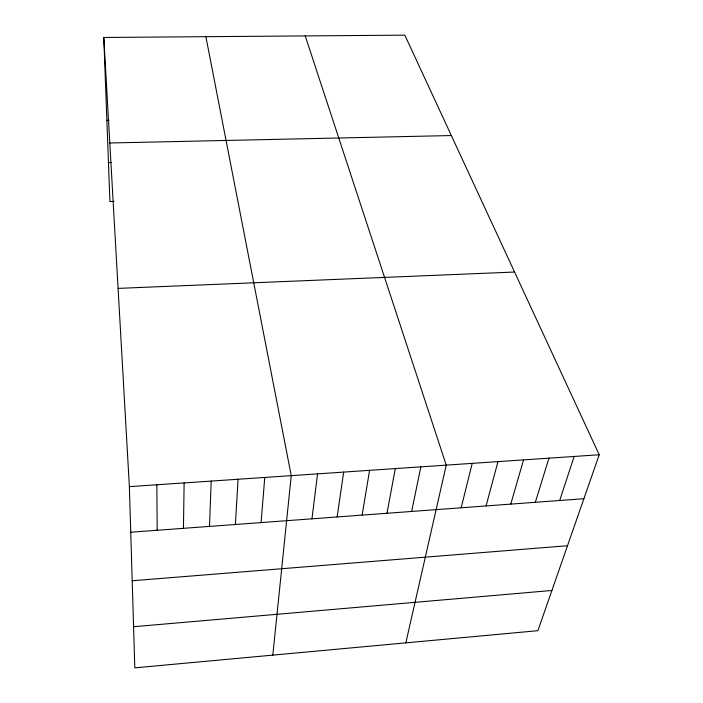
<?xml version="1.0" encoding="UTF-8"?>
<svg xmlns="http://www.w3.org/2000/svg" width="703" height="703" viewBox="0 0 703 703"><rect width="100%" height="100%" fill="white"/><g stroke="black" fill="none" stroke-linecap="round" stroke-linejoin="round"><path stroke-width="1.05" d="M183.439 528.331L184.124 482.917M209.503 526.398L211.199 481.08M235.391 524.491L238.071 479.261M261.094 522.584L264.759 477.451M272.817 655.126L291.244 475.65L205.882 36.679M311.965 518.823L317.545 473.866M337.141 516.96L343.653 472.091M362.142 515.106L369.576 470.333M386.975 513.269L395.314 468.585M411.633 511.45L420.869 466.854M405.824 642.867L446.238 465.131L305.225 35.915M461.177 507.786L472.196 463.374M486.063 505.94L497.97 461.625M510.773 504.113L523.55 459.885M535.317 502.294L548.955 458.163M559.685 500.492L574.166 456.449M599.211 454.753L537.892 630.688L134.809 667.85L129.378 486.634L103.789 37.47L404.831 35.15L599.211 454.753L129.378 486.634M133.579 626.725L551.917 590.467M132.199 580.766L567.506 545.721M130.74 532.233L583.894 498.699M118.086 288.388L514.561 272.035M114.044 201.418L109.905 201.541L103.789 37.47M108.455 162.604L111.636 162.534M109.8 142.99L451.335 135.547M106.882 120.318L109.062 120.275M156.848 484.771L157.182 530.273"/></g></svg>
